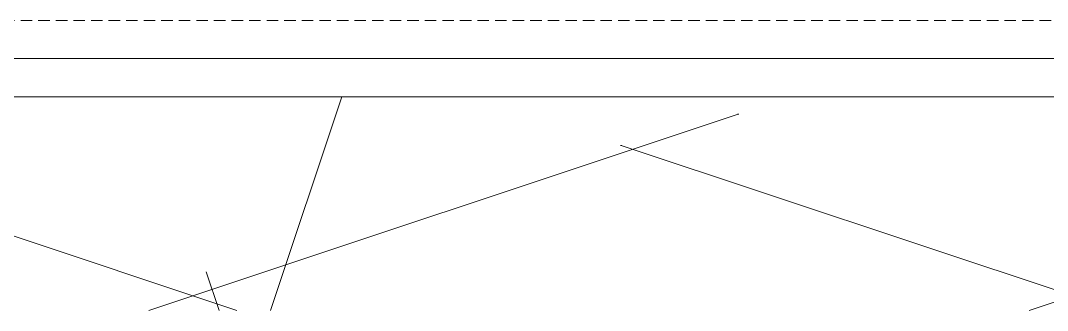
# Model space of a CAD drawing. Header units: inches. Extents: x -1551 to 2054, y 9767 to 12269.
# Drawn here: x 1009 to 1025.81, y 11445.85 to 11450.6 of the extents above; entities that cross this region are included whole.
import ezdxf

# ---------------------------------------------------------------- set-up
doc = ezdxf.new("R2010")
doc.units = ezdxf.units.IN
doc.header["$MEASUREMENT"] = 0
doc.linetypes.add('Hidden', pattern=[0.28125, 0.1875, -0.09375])
for name, color, linetype, lineweight in [('A-WALL', 113, 'Continuous', 9), ('A-WALL-PATT-5', 111, 'Continuous', 9), ('P-SANR-FIXT', 6, 'Continuous', 9), ('P-SANR-FIXT-1', 6, 'Hidden', 9)]:
    doc.layers.add(name, color=color, linetype=linetype, lineweight=lineweight)

# ---------------------------------------------------------------- blocks, each defined once
blk = doc.blocks.new('Plbg-Sink Wall Mounted-UH - Sink-403447-KEY PLAN - 1ST FLOOR')
at = {"layer": 'P-SANR-FIXT-1'}
blk.add_line((15, -10), (15, -58), dxfattribs=at)

msp = doc.modelspace()

# ---------------------------------------------------------------- hatches: boundary and pattern name
at = {"layer": 'A-WALL-PATT-5'}
h = msp.add_hatch(dxfattribs=at)
h.set_pattern_fill('FP_4', color=256, style=0, pattern_type=2)
h.set_pattern_definition([(161.57, (3966.5794, 1.8), (-14.4010124, -0.0012439), [0, -102.456, 11.376, 0]), (18.43, (3962.9794, 1.8), (-14.4010124, 0.0012439), [0, -102.456, 11.376, 0]), (108.43, (3966.5794, 1.8), (7.1973965, -36.003153), [34.146, -79.686]), (71.57, (3962.9794, 1.8), (7.1973965, 36.003153), [34.146, -79.686])])
h.paths.add_polyline_path([(970.581, 11445.852), (1045.956, 11445.852), (1045.956, 11449.352), (970.581, 11449.352)], flags=0)

# ---------------------------------------------------------------- linework, layer by layer
at = {"layer": 'A-WALL'}
for p, q in [((1044.206, 11449.977), (971.206, 11449.977)), ((970.581, 11449.352), (1045.956, 11449.352))]:
    msp.add_line(p, q, dxfattribs=at)

# ---------------------------------------------------------------- block references
at = {"layer": 'P-SANR-FIXT', "rotation": 269.9999999999986}
msp.add_blockref('Plbg-Sink Wall Mounted-UH - Sink-403447-KEY PLAN - 1ST FLOOR', (1044.206, 11465.602), dxfattribs=at)

doc.saveas('drawing.dxf')
